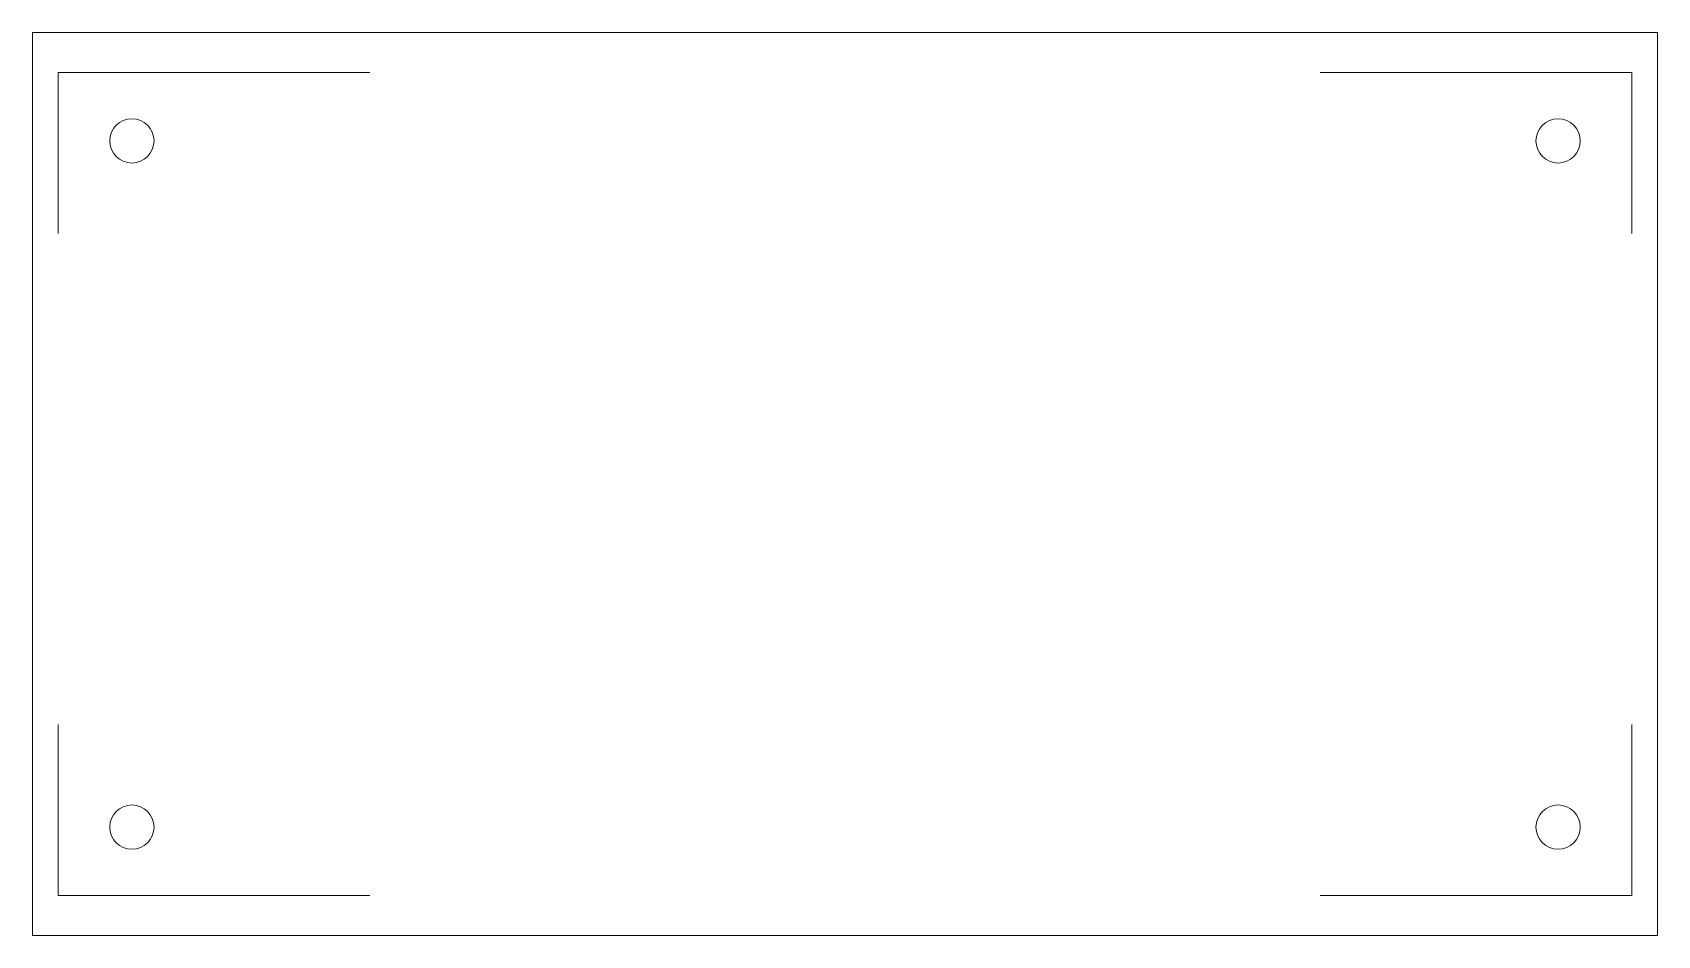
# Model space of a CAD drawing. Header units: millimetres. Extents: x -217779 to 263180, y 55413 to 130161.
# Drawn here: x -208913 to -208013, y 99601 to 100101 of the extents above; entities that cross this region are included whole.
import ezdxf

# ---------------------------------------------------------------- set-up
doc = ezdxf.new("R2010")
doc.units = ezdxf.units.MM
doc.layers.add('ТХ_пищеблок', color=30, linetype='Continuous', lineweight=20)

msp = doc.modelspace()

# ---------------------------------------------------------------- linework, layer by layer
at = {"layer": 'ТХ_пищеблок', "elevation": 0}
msp.add_lwpolyline([(-208013.08, 99601.35), (-208913.08, 99601.35), (-208913.08, 100101.35), (-208013.08, 100101.35)], close=True, dxfattribs=at)
at = {"layer": 'ТХ_пищеблок', "extrusion": (-0.000470712, 6.19742e-05, 1)}
for points, elevation in [([(-208898.82, 99990.06), (-208898.82, 100079.23), (-208726.22, 100079.23)], 104.54), ([(-208898.82, 99718.19), (-208898.82, 99623.47), (-208726.22, 99623.47)], 104.51)]:
    msp.add_lwpolyline(points, dxfattribs=dict(at, elevation=elevation))
at = {"layer": 'ТХ_пищеблок', "extrusion": (0.000470712, 6.19742e-05, 1)}
for points, elevation in [([(-208027.29, 99990.07), (-208027.29, 100079.24), (-208199.9, 100079.24)], -91.71), ([(-208027.29, 99718.2), (-208027.29, 99623.48), (-208199.9, 99623.48)], -91.74)]:
    msp.add_lwpolyline(points, dxfattribs=dict(at, elevation=elevation))
at = {"layer": 'ТХ_пищеблок', "extrusion": (-0.000470712, 6.19742e-05, 1)}
for centre in [(-208858.01, 100041.35, 104.54), (-208858.01, 99661.35, 104.51)]:
    msp.add_circle(centre, 12.27, dxfattribs=at)
at = {"layer": 'ТХ_пищеблок', "extrusion": (0.000470712, 6.19742e-05, 1)}
for centre in [(-208068.1, 100041.36, -91.71), (-208068.1, 99661.36, -91.74)]:
    msp.add_circle(centre, 12.27, dxfattribs=at)

doc.saveas('drawing.dxf')
